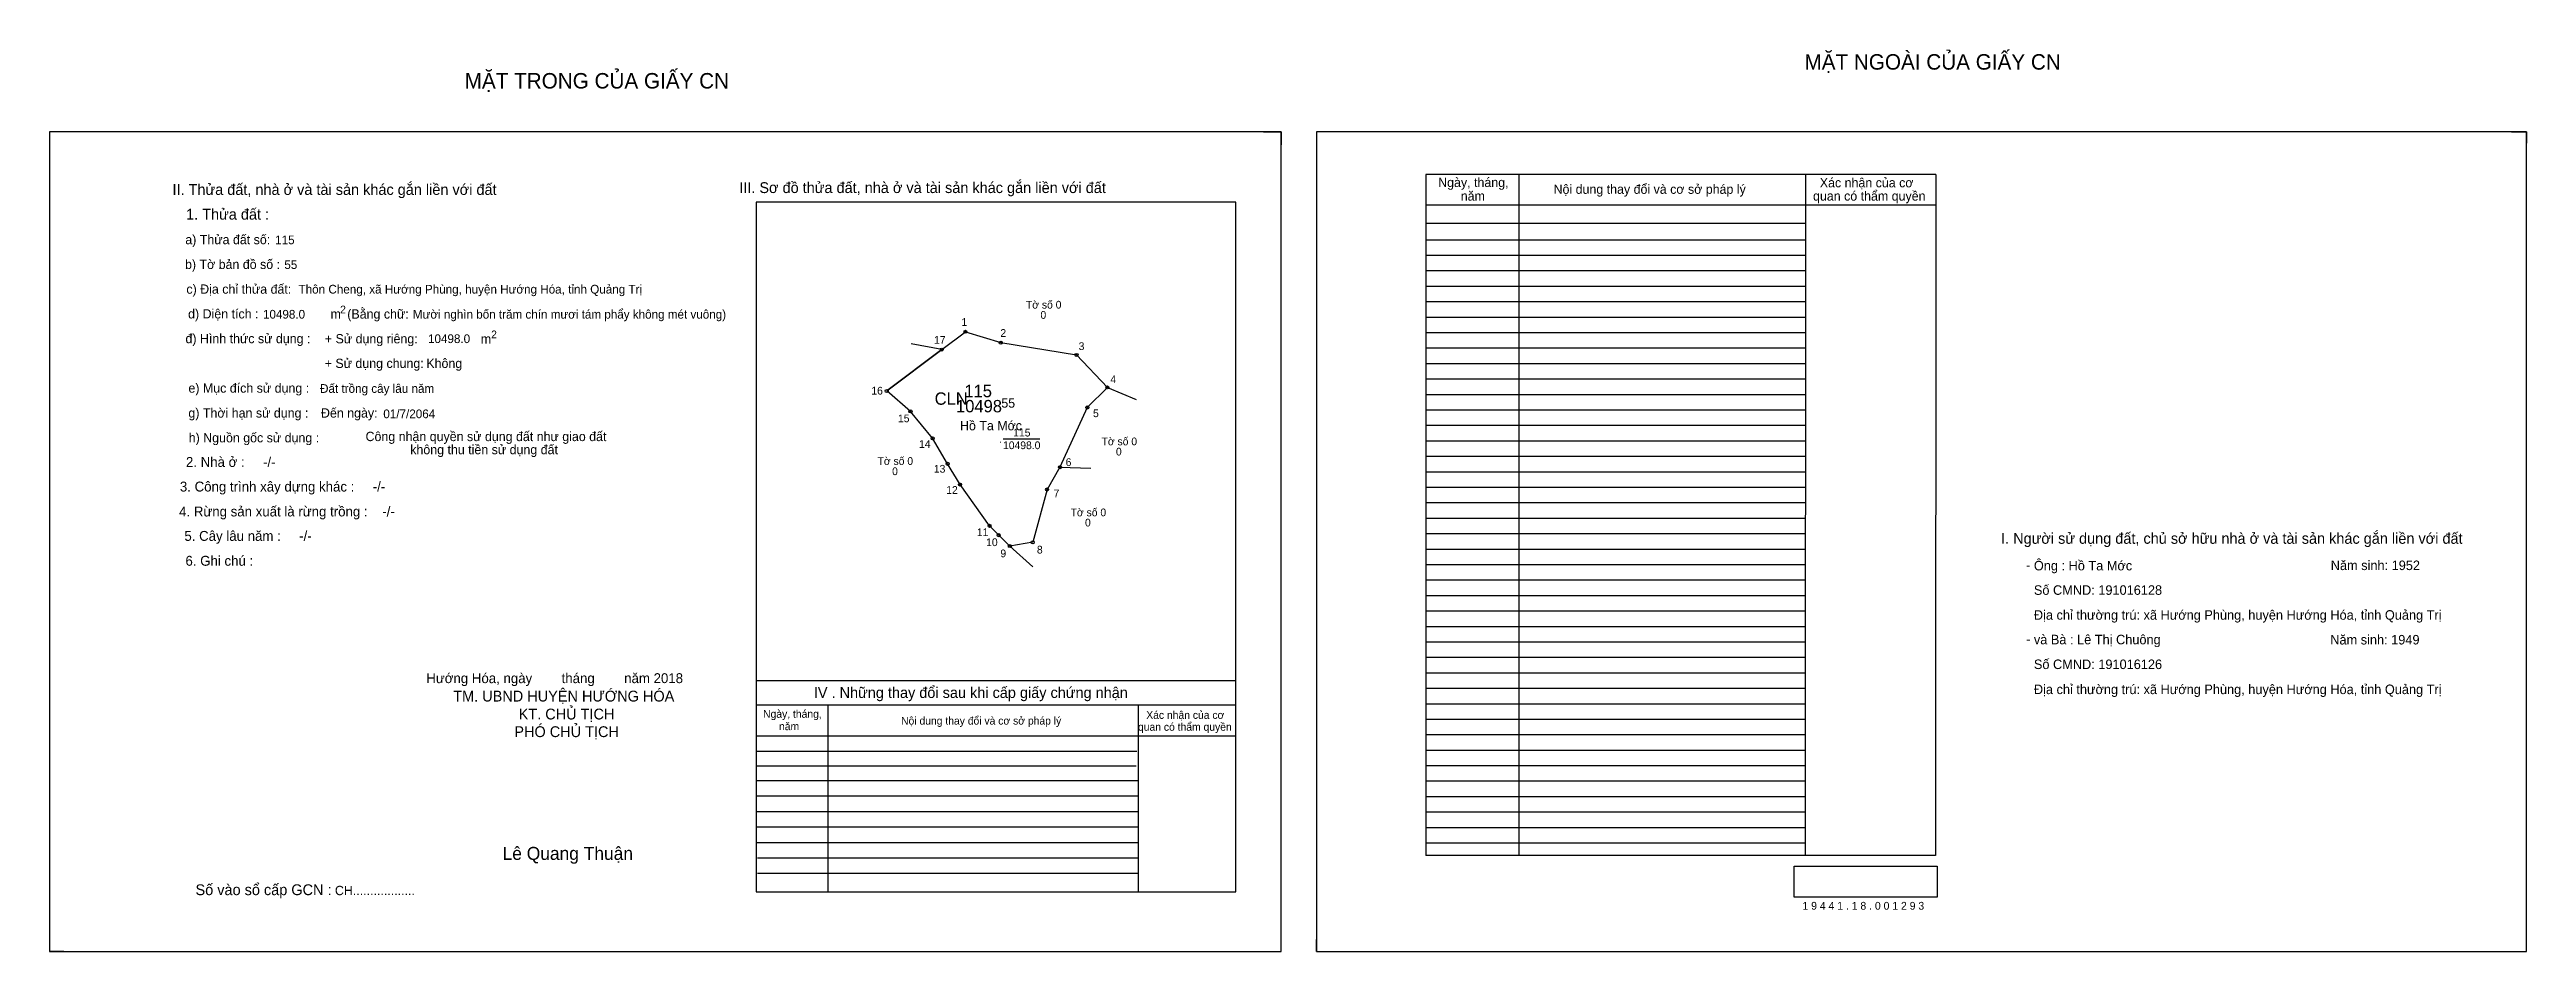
# Model space of a CAD drawing. Extents: x 530973 to 534484, y 1848144 to 1848816.
# Drawn here: x 532883 to 534484, y 1848232 to 1848816 of the extents above.
import ezdxf

# ---------------------------------------------------------------- set-up
doc = ezdxf.new("R2010")
doc.units = 0
for name, color, linetype in [('Default', 7, 'Continuous'), ('Level 10', 7, 'Continuous'), ('Level 11', 7, 'Continuous'), ('Level 13', 7, 'Continuous'), ('Level 2', 7, 'Continuous'), ('Level 27', 7, 'Continuous'), ('Level 3', 7, 'Continuous'), ('Level 36', 7, 'Continuous'), ('Level 4', 7, 'Continuous'), ('Level 5', 7, 'Continuous'), ('Level 55', 7, 'Continuous'), ('Level 6', 7, 'Continuous'), ('Level 7', 7, 'Continuous'), ('Level 8', 7, 'Continuous'), ('Level 9', 7, 'Continuous')]:
    doc.layers.add(name, color=color, linetype=linetype)

msp = doc.modelspace()

# ---------------------------------------------------------------- linework, layer by layer
at = {"layer": 'Level 10'}
for p, q in [((533667.9, 1848762.3), (533679.3, 1848762.3)), ((533679.3, 1848762.3), (533679.3, 1848753.9)), ((534474.7, 1848762.3), (534484.3, 1848762.3)), ((534484.3, 1848762.3), (534484.3, 1848754.9)), ((533459.9, 1848621.5), (533424.3, 1848594.7)), ((533463.7, 1848547.6), (533454, 1848564.1)), ((533471.7, 1848534.2), (533463.7, 1848547.6)), ((533490.8, 1848507.5), (533471.7, 1848534.2)), ((532883.1, 1848240.1), (532883.1, 1848232.3)), ((533702.1, 1848232.3), (533702.1, 1848240.1)), ((532892.3, 1848232.3), (532883.1, 1848232.3)), ((533702.1, 1848232.3), (533709.1, 1848232.3))]:
    msp.add_line(p, q, dxfattribs=at)
for points in [[(532883.1, 1848232.3), (533679.3, 1848232.3), (533679.3, 1848762.3), (532883.1, 1848762.3)], [(533702.1, 1848232.3), (534484.3, 1848232.3), (534484.3, 1848762.3), (533702.1, 1848762.3)], [(533459.9, 1848621.5), (533475.2, 1848633), (533498, 1848626), (533547, 1848618), (533567, 1848597), (533554, 1848584), (533536.3, 1848545.4), (533528, 1848531), (533518.7, 1848496.9), (533503.9, 1848494.4), (533496.7, 1848501.5), (533490.8, 1848507.5), (533471.7, 1848534.2), (533463.7, 1848547.6), (533454, 1848564.1), (533439.7, 1848581.5), (533424.3, 1848594.7)]]:
    msp.add_lwpolyline(points, close=True, dxfattribs=at)
at = {"layer": 'Level 11'}
for centre in [(533475.2, 1848633), (533459.9, 1848621.5), (533459.9, 1848621.5), (533498, 1848626), (533547, 1848618), (533424.3, 1848594.7), (533567, 1848597), (533439.7, 1848581.5), (533554, 1848584), (533454, 1848564.1), (533463.7, 1848547.6), (533536.3, 1848545.4), (533471.7, 1848534.2), (533528, 1848531), (533490.8, 1848507.5), (533496.7, 1848501.5), (533503.9, 1848494.4), (533518.7, 1848496.9)]:
    msp.add_circle(centre, 1, dxfattribs=at)
at = {"layer": 'Level 27'}
for p, q in [((533459.9, 1848621.5), (533440.2, 1848625.2)), ((533567, 1848597), (533585.5, 1848589.3)), ((533536.3, 1848545.4), (533556.3, 1848544.7)), ((533503.9, 1848494.4), (533518.7, 1848480.9))]:
    msp.add_line(p, q, dxfattribs=at)
at = {"layer": 'Level 6'}
msp.add_lwpolyline([(534011, 1848287.4), (534103.4, 1848287.4), (534103.4, 1848267.5), (534011, 1848267.5)], close=True, dxfattribs=at)
at = {"layer": 'Level 7'}
for p, q in [((534018.1, 1848692.3), (533772.9, 1848692.3)), ((534018.1, 1848682.3), (533772.9, 1848682.3)), ((534018.1, 1848672.3), (533772.9, 1848672.3)), ((534018.1, 1848662.3), (533772.9, 1848662.3)), ((534018.1, 1848652.3), (533772.9, 1848652.3)), ((534018.1, 1848642.3), (533772.9, 1848642.3)), ((534018.1, 1848632.3), (533772.9, 1848632.3)), ((534018.1, 1848622.3), (533772.9, 1848622.3)), ((534018.1, 1848612.3), (533772.9, 1848612.3)), ((534018.1, 1848602.3), (533772.9, 1848602.3)), ((534018.1, 1848592.3), (533772.9, 1848592.3)), ((534018.1, 1848582.3), (533772.9, 1848582.3)), ((534018.1, 1848572.3), (533772.9, 1848572.3)), ((534018.1, 1848562.3), (533772.9, 1848562.3)), ((534018.1, 1848552.3), (533772.9, 1848552.3)), ((534018.1, 1848542.3), (533772.9, 1848542.3)), ((534018.1, 1848532.3), (533772.9, 1848532.3)), ((534018.1, 1848522.3), (533772.9, 1848522.3)), ((534018.1, 1848512.3), (533772.9, 1848512.3)), ((534018.1, 1848502.3), (533772.9, 1848502.3)), ((534018.1, 1848492.3), (533772.9, 1848492.3)), ((534018.1, 1848482.3), (533772.9, 1848482.3)), ((534018.1, 1848472.3), (533772.9, 1848472.3)), ((534018.1, 1848462.3), (533772.9, 1848462.3)), ((534018.1, 1848452.3), (533772.9, 1848452.3)), ((534018.1, 1848442.3), (533772.9, 1848442.3)), ((534018.1, 1848432.3), (533772.9, 1848432.3)), ((534018.1, 1848422.3), (533772.9, 1848422.3)), ((534018.1, 1848412.3), (533772.9, 1848412.3)), ((534018.1, 1848402.3), (533772.9, 1848402.3)), ((534018.1, 1848392.3), (533772.9, 1848392.3)), ((534018.1, 1848382.3), (533772.9, 1848382.3)), ((533586, 1848361.6), (533339.9, 1848361.6)), ((534018.1, 1848372.3), (533772.9, 1848372.3)), ((534018.1, 1848362.3), (533772.9, 1848362.3)), ((533585.6, 1848352.1), (533339.9, 1848352.1)), ((534018.1, 1848352.3), (533772.9, 1848352.3)), ((533586.9, 1848342.6), (533339.9, 1848342.6)), ((533586.9, 1848332.6), (533339.9, 1848332.6)), ((534018.1, 1848342.3), (533772.9, 1848342.3)), ((534018.1, 1848332.3), (533772.9, 1848332.3)), ((533586.9, 1848322.6), (533339.9, 1848322.6)), ((534018.1, 1848322.3), (533772.9, 1848322.3)), ((533586.9, 1848312.6), (533339.9, 1848312.6)), ((533586.9, 1848302.6), (533339.9, 1848302.6)), ((534018.1, 1848312.3), (533772.9, 1848312.3)), ((534018.1, 1848302.3), (533772.9, 1848302.3)), ((533586.9, 1848292.6), (533340.7, 1848292.6)), ((533586.9, 1848282.6), (533340.7, 1848282.6))]:
    msp.add_line(p, q, dxfattribs=at)
at = {"layer": 'Level 8'}
for p, q in [((534102.5, 1848734.8), (533772.9, 1848734.8)), ((533772.9, 1848734.8), (533772.9, 1848294.3)), ((533832.9, 1848734.8), (533832.9, 1848294.3)), ((534018.2, 1848734.6), (534018.1, 1848294.3)), ((534102.5, 1848734.8), (534102.3, 1848294.3)), ((533649.9, 1848716.9), (533339.9, 1848716.9)), ((533339.9, 1848716.9), (533339.9, 1848270.9)), ((533649.9, 1848270.9), (533649.9, 1848716.9)), ((534102.5, 1848714.8), (533772.9, 1848714.8)), ((534018.1, 1848703), (533772.9, 1848703)), ((533649.9, 1848407.3), (533339.9, 1848407.3)), ((533649.9, 1848391.6), (533339.9, 1848391.6)), ((533386.2, 1848391.6), (533386.2, 1848270.9)), ((533586.9, 1848391.6), (533586.9, 1848270.9)), ((533649.9, 1848371.6), (533339.9, 1848371.6)), ((534102.3, 1848294.3), (533772.9, 1848294.3)), ((533339.9, 1848270.9), (533649.9, 1848270.9))]:
    msp.add_line(p, q, dxfattribs=at)
at = {"layer": 'Level 9'}
msp.add_line((533499.5, 1848563.7), (533523.3, 1848563.7), dxfattribs=at)

# ---------------------------------------------------------------- texts
at = {"layer": 'Default'}
for s, p in [('e) Mục đích sử dụng :', (532972.9, 1848593.6)), ('g) Thời hạn sử dụng :', (532972.9, 1848577.5)), ('Đến ngày:', (533058.6, 1848577.5)), ('h) Nguồn gốc sử dụng :', (532973.1, 1848561.5)), ('Công nhận quyền sử dụng đất như giao đất', (533087.4, 1848562.3)), ('không thu tiền sử dụng đất', (533116.3, 1848553.8))]:
    msp.add_text(s, height=6, dxfattribs=at).set_placement(p)
at = {"layer": 'Level 13'}
for s, p in [('115', (533506.1, 1848565.3)), ('.', (533497, 1848561.2)), ('10498.0', (533499.5, 1848557.1))]:
    msp.add_text(s, height=5, dxfattribs=at).set_placement(p)
at = {"layer": 'Level 2'}
msp.add_text('Hồ Ta Mớc', height=6, dxfattribs=at).set_placement((533471.7, 1848569.3))
at = {"layer": 'Level 3'}
msp.add_text('CLN ', height=8, dxfattribs=at).set_placement((533455.3, 1848585.8))
at = {"layer": 'Level 36'}
for s, p in [('Tờ số 0', (533514.3, 1848648)), ('0', (533523.7, 1848641.4)), ('Tờ số 0', (533563.2, 1848559.6)), ('0', (533572.5, 1848553)), ('Tờ số 0', (533418.4, 1848546.9)), ('0', (533427.8, 1848540.3)), ('Tờ số 0', (533543.2, 1848513.7)), ('0', (533552.5, 1848507.1))]:
    msp.add_text(s, height=5, dxfattribs=at).set_placement(p)
at = {"layer": 'Level 4'}
msp.add_text('115', height=8, dxfattribs=at).set_placement((533474.5, 1848590.7))
at = {"layer": 'Level 5'}
msp.add_text('10498', height=8, dxfattribs=at).set_placement((533469.1, 1848580.9))
at = {"layer": 'Level 55'}
for s, height, p in [('1', 0.8, (533474.9, 1848633)), ('17', 0.8, (533459.3, 1848621.5)), ('0', 0.22, (533459.8, 1848621.3)), ('0', 0.22, (533459.8, 1848621.3)), ('0', 0.22, (533459.8, 1848621.3)), ('0', 0.22, (533475.1, 1848632.8)), ('0', 0.22, (533475.1, 1848632.8)), ('2', 0.8, (533497.7, 1848626)), ('0', 0.22, (533497.9, 1848625.8)), ('0', 0.22, (533497.9, 1848625.8)), ('3', 0.8, (533546.8, 1848618)), ('0', 0.22, (533546.9, 1848617.8)), ('0', 0.22, (533546.9, 1848617.8)), ('16', 0.8, (533423.7, 1848594.7)), ('0', 0.22, (533424.2, 1848594.5)), ('4', 0.8, (533566.7, 1848597)), ('0', 0.22, (533566.9, 1848596.8)), ('0', 0.22, (533566.9, 1848596.8)), ('0', 0.22, (533566.9, 1848596.8)), ('0', 0.22, (533566.9, 1848596.8)), ('15', 0.8, (533439.1, 1848581.5)), ('0', 0.22, (533439.6, 1848581.3)), ('5', 0.8, (533553.7, 1848584)), ('0', 0.22, (533553.9, 1848583.8)), ('0', 0.22, (533553.9, 1848583.8)), ('14', 0.8, (533453.5, 1848564.1)), ('0', 0.22, (533454, 1848563.9)), ('13', 0.8, (533463.1, 1848547.6)), ('0', 0.22, (533463.6, 1848547.4)), ('6', 0.8, (533536, 1848545.4)), ('0', 0.22, (533536.2, 1848545.1)), ('0', 0.22, (533536.2, 1848545.1)), ('0', 0.22, (533536.2, 1848545.1)), ('12', 0.8, (533471.1, 1848534.2)), ('0', 0.22, (533471.6, 1848533.9)), ('7', 0.8, (533527.7, 1848531)), ('0', 0.22, (533527.9, 1848530.8)), ('11', 0.8, (533490.2, 1848507.5)), ('0', 0.22, (533490.7, 1848507.3)), ('10', 0.8, (533496.1, 1848501.5)), ('0', 0.22, (533496.6, 1848501.2)), ('9', 0.8, (533503.6, 1848494.4)), ('0', 0.22, (533503.8, 1848494.2)), ('0', 0.22, (533503.8, 1848494.2)), ('8', 0.8, (533518.4, 1848496.9)), ('0', 0.22, (533518.6, 1848496.7))]:
    msp.add_text(s, height=height, dxfattribs=at).set_placement(p)
at = {"layer": 'Level 6'}
for s, height, p in [('115', 5.63, (533029, 1848689.6)), ('55', 5.63, (533034.9, 1848673.6)), ('Thôn Cheng, xã Hướng Phùng, huyện Hướng Hóa, tỉnh Quảng Trị', 5.64, (533044.1, 1848657.7)), ('10498.0', 5.63, (533021.1, 1848641.5)), ('Mười nghìn bốn trăm chín mươi tám phẩy không mét vuông)', 5.632, (533118, 1848641.5)), ('10498.0', 5.63, (533127.8, 1848625.7)), ('Đất trồng cây lâu năm', 5.64, (533058, 1848593.5)), ('01/7/2064', 5.64, (533098.9, 1848577.1)), ('Ông : Hồ Ta Mớc', 6.16, (534165.9, 1848478.7)), ('Năm sinh: 1952', 6.16, (534357.8, 1848478.9)), ('Số CMND: 191016128', 6.16, (534165.9, 1848462.9)), ('Địa chỉ thường trú: xã Hướng Phùng, huyện Hướng Hóa, tỉnh Quảng Trị', 6.16, (534165.9, 1848446.8)), ('và Bà : Lê Thị Chuông', 6.16, (534165.9, 1848430.9)), ('Năm sinh: 1949', 6.16, (534357.5, 1848430.8)), ('Số CMND: 191016126', 6.16, (534165.9, 1848414.9)), ('Địa chỉ thường trú: xã Hướng Phùng, huyện Hướng Hóa, tỉnh Quảng Trị', 6.16, (534165.9, 1848398.7)), ('1 9 4 4 1 . 1 8 . 0 0 1 2 9 3', 5.04, (534016.3, 1848259.3))]:
    msp.add_text(s, height=height, dxfattribs=at).set_placement(p)
at = {"layer": 'Level 7'}
for s, height, p in [('MẶT NGOÀI CỦA GIẤY CN', 10, (534017.6, 1848802.5)), ('MẶT TRONG CỦA GIẤY CN', 10, (533151.5, 1848790.3)), ('II. Thửa đất, nhà ở và tài sản khác gắn liền với đất', 7, (532962.6, 1848721.5)), ('III. Sơ đồ thửa đất, nhà ở và tài sản khác gắn liền với đất', 7, (533329, 1848722.7)), ('Ngày, tháng,', 6, (533780.8, 1848726.6)), ('Xác nhận của cơ', 6, (534027.5, 1848726.4)), ('năm', 6, (533795.4, 1848717.8)), ('Nội dung thay đổi và cơ sở pháp lý', 6, (533855.4, 1848722.2)), (' quan có thẩm quyền', 6, (534020.9, 1848717.8)), ('1. Thửa đất :', 7, (532971.4, 1848705.5)), ('a) Thửa đất số:', 6, (532970.9, 1848689.6)), ('b) Tờ bản đồ số :', 6, (532970.7, 1848673.6)), ('c) Địa chỉ thửa đất:', 6, (532971.6, 1848657.6)), ('2', 5, (533071, 1848644.9)), ('d) Diện tích :', 6, (532972.7, 1848641.6)), ('m', 6, (533064.8, 1848641.5)), ('(Bằng chữ:', 6, (533075.6, 1848641.5)), ('2', 5, (533168.6, 1848628.8)), ('đ) Hình thức sử dụng :', 6, (532971, 1848625.6)), ('+ Sử dụng riêng:', 6, (533061.1, 1848625.5)), ('m', 6, (533161.9, 1848625.4)), ('+ Sử dụng chung:', 6, (533061, 1848609.6)), ('Không', 6, (533126.7, 1848609.6)), ('55', 6, (533498.4, 1848583.9)), ('2. Nhà ở :     -/-', 6.4, (532971.3, 1848545.6)), ('3. Công trình xây dựng khác :     -/-', 6.4, (532967.4, 1848529.7)), ('4. Rừng sản xuất là rừng trồng :    -/-', 6.4, (532966.9, 1848513.6)), ('5. Cây lâu năm :     -/-', 6.4, (532970.3, 1848497.8)), ('I. Người sử dụng đất, chủ sở hữu nhà ở và tài sản khác gắn liền với đất', 7, (534144.7, 1848495.9)), ('6. Ghi chú :', 6.4, (532971, 1848481.7)), ('-', 6.4, (534160.8, 1848478.9)), ('-', 6.4, (534160.9, 1848431.1)), ('Hướng Hóa, ngày        tháng        năm 2018', 6.4, (533126.7, 1848405.8)), ('TM. UBND HUYỆN HƯỚNG HÓA', 7, (533144.1, 1848393.9)), ('IV . Những thay đổi sau khi cấp giấy chứng nhận', 7, (533377.2, 1848396.2)), ('PHÓ CHỦ TỊCH', 7, (533183.6, 1848370.9)), ('KT. CHỦ TỊCH', 7, (533186.4, 1848382.3)), ('Ngày, tháng,', 5, (533344.4, 1848383.4)), ('năm', 5, (533354.7, 1848375.4)), ('Nội dung thay đổi và cơ sở pháp lý', 5, (533433.6, 1848379)), (' quan có thẩm quyền', 5, (533584.9, 1848375)), ('Xác nhận của cơ', 5, (533592.1, 1848382.7)), ('Lê Quang Thuận', 8.4, (533176, 1848291.5)), ('Số vào sổ cấp GCN :', 7, (532977.5, 1848268.7)), ('CH..................', 6, (533067.6, 1848268.7))]:
    msp.add_text(s, height=height, dxfattribs=at).set_placement(p)
at = {"layer": 'Level 9'}
for s, p in [('1', (533472.6, 1848636.8)), ('2', (533497.8, 1848629.7)), ('17', (533454.9, 1848625.2)), ('3', (533548.4, 1848621.2)), ('4', (533568.9, 1848599.8)), ('16', (533414.4, 1848592.4)), ('15', (533431.6, 1848574.5)), ('5', (533557.7, 1848577.8)), ('14', (533445.2, 1848557.9)), ('13', (533454.8, 1848541.9)), ('6', (533540, 1848546.2)), ('12', (533462.8, 1848528.2)), ('7', (533532.2, 1848526)), ('11', (533482.6, 1848500.9)), ('10', (533488.6, 1848494.4)), ('9', (533497.8, 1848487.2)), ('8', (533521.4, 1848489.6))]:
    msp.add_text(s, height=5, dxfattribs=at).set_placement(p)

doc.saveas('drawing.dxf')
